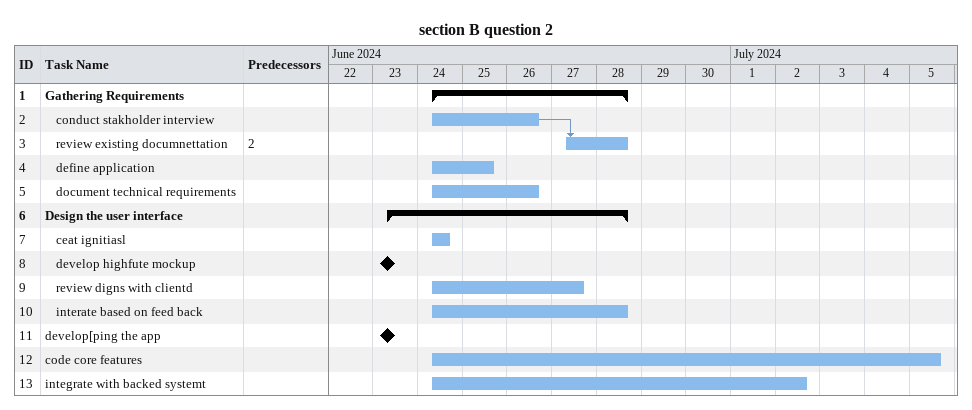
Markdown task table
section B question 2

| ID | Level | Task | Start | Finish | Predecessors |
|---|---|---|---|---|---|
| 1 | 1 | **Gathering Requirements** | 2024-06-24 | 2024-06-28 |  |
| 2 | 2 | conduct stakholder interview | 2024-06-24 | 2024-06-26 |  |
| 3 | 2 | review existing documnettation | 2024-06-27 | 2024-06-28 | 2 |
| 4 | 2 | define application | 2024-06-24 | 2024-06-25 |  |
| 5 | 2 | document technical requirements | 2024-06-24 | 2024-06-26 |  |
| 6 | 1 | **Design the user interface** | 2024-06-23 | 2024-06-28 |  |
| 7 | 2 | ceat ignitiasl | 2024-06-24 | 2024-06-24 |  |
| 8 | 2 | develop highfute mockup (milestone) | 2024-06-23 | 2024-06-23 |  |
| 9 | 2 | review digns with clientd | 2024-06-24 | 2024-06-27 |  |
| 10 | 2 | interate based on feed back | 2024-06-24 | 2024-06-28 |  |
| 11 | 1 | develop[ping the app (milestone) | 2024-06-23 | 2024-06-23 |  |
| 12 | 1 | code core features | 2024-06-24 | 2024-07-05 |  |
| 13 | 1 | integrate with backed systemt | 2024-06-24 | 2024-07-02 |  |
